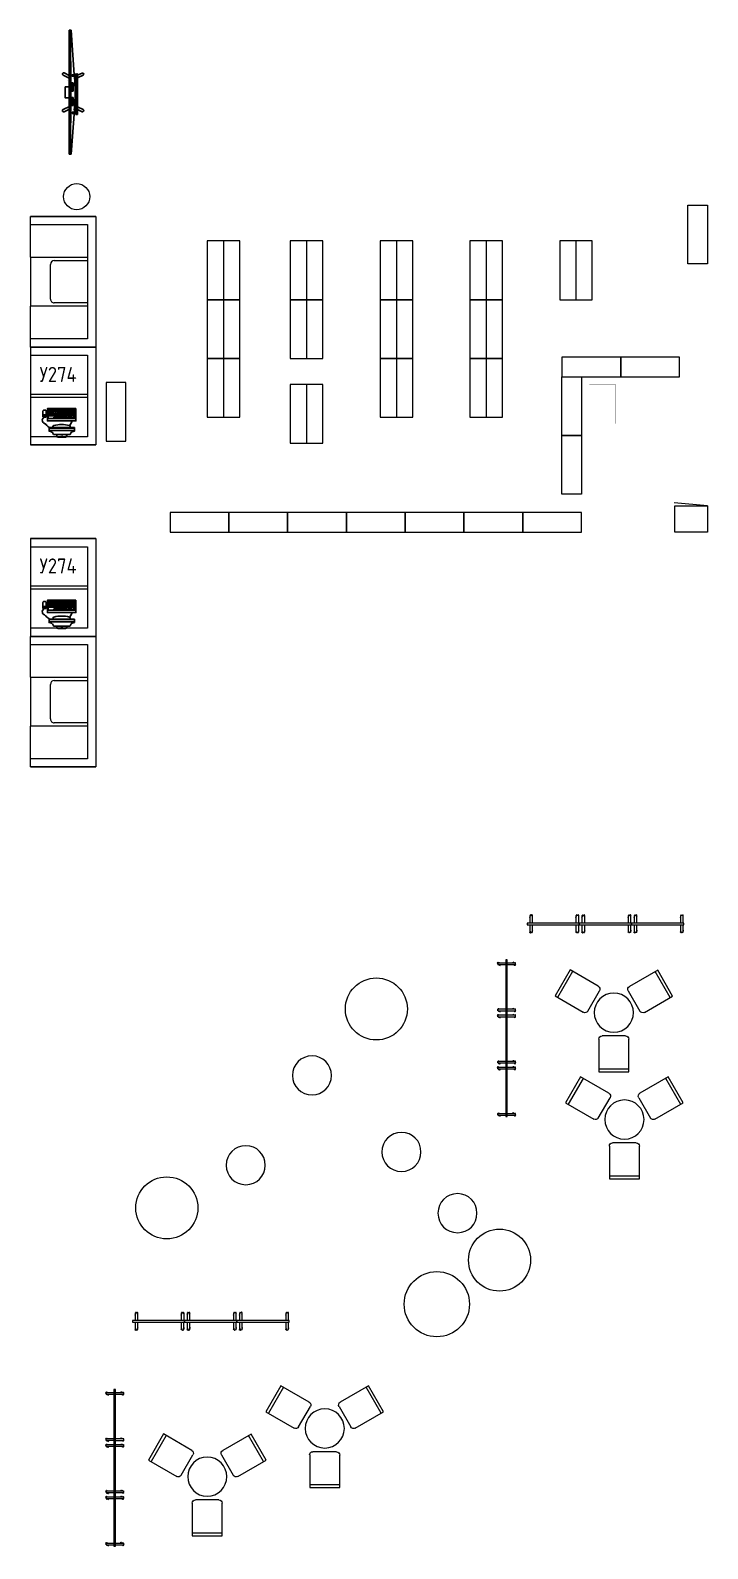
# Model space of a CAD drawing. Header units: millimetres. Extents: x -217756 to 263180, y 55413 to 130608.
# Drawn here: x 71352 to 81722, y 106561 to 129829 of the extents above; entities that cross this region are included whole.
import ezdxf

# ---------------------------------------------------------------- set-up
doc = ezdxf.new("R2010")
doc.units = ezdxf.units.MM
doc.layers.add('ТХ_корр_25.03.26', color=1, linetype='Continuous', lineweight=30, plot=False)
for name, color, linetype, lineweight in [('ТХ_мебель передв', 250, 'Continuous', 13), ('ТХ_мебель_библ', 250, 'Continuous', 13), ('ТХ_ОСНОВНОЙ', 103, 'Continuous', 25)]:
    doc.layers.add(name, color=color, linetype=linetype, lineweight=lineweight)
doc.layers.add('ТХ_мебель_библ_поз', color=47, linetype='Continuous')
doc.styles.add('ISOCPEUR_1', font='isocpeur.ttf', dxfattribs={"width": 0.9, "height": 250})

# ---------------------------------------------------------------- blocks, each defined once
blk = doc.blocks.new('У014')
at = {"layer": 'ТХ_мебель передв'}
blk.add_circle((-169652, 43208, -1), 500, dxfattribs=at)
blk = doc.blocks.new('A$Ce5d95258')
at = {"layer": 'ТХ_мебель передв'}
blk.add_blockref('У014', (465462, -63502, 1), dxfattribs=at)
blk = doc.blocks.new('У334')
at = {"layer": 'ТХ_мебель передв', "const_width": 2}
blk.add_lwpolyline([(-178809, 137816), (-178209, 137816), (-178209, 137416), (-178809, 137416)], close=True, dxfattribs=at)
blk = doc.blocks.new('Шкаф для ПУИ 500х400')
blk.add_line((400, 0), (450, -510))
blk.add_lwpolyline([(400, -500), (400, 0), (0, 0), (0, -500)], close=True)
blk = doc.blocks.new('A$C9cd708a4')
at = {"layer": 'ТХ_мебель передв', "rotation": 90}
blk.add_blockref('У334', (435961, 172009), dxfattribs=at)
at = {"layer": 'ТХ_мебель передв', "xscale": -1, "rotation": 270}
blk.add_blockref('Шкаф для ПУИ 500х400', (299956, -8461), dxfattribs=at)
blk = doc.blocks.new('A$C34cbd993')
at = {"extrusion": (-0.000470829, -6.1078e-05, 1)}
for p, q in [((289940, -6588, 0), (289868, -6588, 0)), ((289868, -6588, 0), (289868, -6678, 0)), ((289940, -6624, 0), (289868, -6624, 0)), ((289940, -6660, 0), (289868, -6660, 0)), ((289940, -6678, 0), (289868, -6678, 0)), ((289940, -6606, 0), (289886, -6606, 0)), ((289940, -6642, 0), (289886, -6642, 0)), ((289999, -6588, 0), (289945, -6588, 0)), ((289999, -6606, 0), (289945, -6606, 0)), ((289999, -6642, 0), (289945, -6642, 0)), ((289999, -6660, 0), (289945, -6660, 0)), ((289999, -6678, 0), (289945, -6678, 0)), ((289981, -6624, 0), (289963, -6624, 0)), ((290260, -6588, 0), (290003, -6588, 0)), ((290260, -6606, 0), (290003, -6606, 0)), ((290260, -6624, 0), (290003, -6624, 0)), ((290260, -6642, 0), (290003, -6642, 0)), ((290260, -6660, 0), (290003, -6660, 0)), ((290260, -6678, 0), (290003, -6678, 0)), ((290260, -6678, 0), (290260, -6588, 0)), ((290260, -6719, 0), (290260, -6701, 0)), ((289872, -6912, 0), (289872, -6861, 0)), ((289872, -6868, 0), (290261, -6868, 0)), ((289872, -6904, 0), (290261, -6904, 0)), ((289874, -6859, 0), (290259, -6859, 0)), ((289907, -6923, 0), (289874, -6913, 0)), ((289940, -6964, 0), (289922, -6935, 0)), ((289944, -6966, 0), (290189, -6966, 0)), ((290193, -6964, 0), (290212, -6935, 0)), ((290227, -6923, 0), (290259, -6913, 0)), ((290261, -6912, 0), (290261, -6861, 0)), ((290010, -7005, 0), (290067, -7005, 0)), ((290123, -7005, 0), (290067, -7005, 0)), ((289940, -9523, 0), (289868, -9523, 0)), ((289868, -9523, 0), (289868, -9613, 0)), ((289999, -9523, 0), (289945, -9523, 0)), ((290260, -9523, 0), (290003, -9523, 0)), ((290260, -9613, 0), (290260, -9523, 0)), ((289940, -9559, 0), (289868, -9559, 0)), ((289940, -9595, 0), (289868, -9595, 0)), ((289940, -9613, 0), (289868, -9613, 0)), ((289940, -9541, 0), (289886, -9541, 0)), ((289940, -9577, 0), (289886, -9577, 0)), ((289999, -9541, 0), (289945, -9541, 0)), ((289999, -9577, 0), (289945, -9577, 0)), ((289999, -9595, 0), (289945, -9595, 0)), ((289999, -9613, 0), (289945, -9613, 0)), ((289981, -9559, 0), (289963, -9559, 0)), ((290260, -9541, 0), (290003, -9541, 0)), ((290260, -9559, 0), (290003, -9559, 0)), ((290260, -9577, 0), (290003, -9577, 0)), ((290260, -9595, 0), (290003, -9595, 0)), ((290260, -9613, 0), (290003, -9613, 0)), ((290260, -9654, 0), (290260, -9636, 0)), ((289872, -9846, 0), (289872, -9796, 0)), ((289872, -9803, 0), (290261, -9803, 0)), ((289872, -9839, 0), (290261, -9839, 0)), ((289874, -9794, 0), (290259, -9794, 0)), ((289907, -9858, 0), (289874, -9848, 0)), ((289940, -9899, 0), (289922, -9870, 0)), ((289944, -9901, 0), (290189, -9901, 0)), ((290010, -9940, 0), (290067, -9940, 0)), ((290123, -9940, 0), (290067, -9940, 0)), ((290193, -9899, 0), (290212, -9870, 0)), ((290227, -9858, 0), (290259, -9848, 0)), ((290261, -9846, 0), (290261, -9796, 0))]:
    blk.add_line(p, q, dxfattribs=at)
at = {"extrusion": (-0.000470829, -6.1078e-05, 1), "elevation": -136}
for points in [[(289803, -6700, 0.397637), (289769, -6760, 0.110351), (289777, -6777, 0.08312), (289794, -6790, 0.014729), (289826, -6815, 0.170175), (289885, -6859, -0.037673)], [(289830, -6679, 0.114539), (289829, -6675, 0.103755), (289826, -6671, 0.091433), (289822, -6668, 0.084292), (289817, -6667), (289790, -6667, 0.084292), (289785, -6668, 0.091433), (289780, -6671, 0.103755), (289777, -6675, 0.114539), (289776, -6679, 0.114539)], [(289803, -9635, 0.397637), (289769, -9695, 0.110351), (289777, -9712, 0.08312), (289794, -9725, 0.014729), (289826, -9750, 0.170175), (289885, -9794, -0.037673)], [(289830, -9614, 0.114539), (289829, -9609, 0.103755), (289826, -9605, 0.091433), (289822, -9603, 0.084292), (289817, -9602), (289790, -9602, 0.084292), (289785, -9603, 0.091433), (289780, -9605, 0.103755), (289777, -9609, 0.114539), (289776, -9614, 0.114539)]]:
    blk.add_lwpolyline(points, format="xyb", dxfattribs=at)
for points in [[(289817, -6592), (289790, -6592, 0.19919), (289786, -6594, 0.098412), (289780, -6602, 0.055653), (289778, -6612, 0.042416), (289776, -6625), (289776, -6689, 0.114539), (289777, -6693, 0.103755), (289780, -6697, 0.091433), (289785, -6699, 0.084292), (289790, -6700), (289817, -6700, 0.084292), (289822, -6699, 0.091433), (289826, -6697, 0.103755), (289829, -6693, 0.114539), (289830, -6689), (289830, -6625, 0.042416), (289829, -6612, 0.055653), (289826, -6602, 0.098412), (289821, -6594, 0.19919)], [(289817, -9527), (289790, -9527, 0.19919), (289786, -9529, 0.098412), (289780, -9537, 0.055653), (289778, -9546, 0.042416), (289776, -9560), (289776, -9624, 0.114539), (289777, -9628, 0.103755), (289780, -9632, 0.091433), (289785, -9634, 0.084292), (289790, -9635), (289817, -9635, 0.084292), (289822, -9634, 0.091433), (289826, -9632, 0.103755), (289829, -9628, 0.114539), (289830, -9624), (289830, -9560, 0.042416), (289829, -9546, 0.055653), (289826, -9537, 0.098412), (289821, -9529, 0.19919)]]:
    blk.add_lwpolyline(points, format="xyb", close=True, dxfattribs=at)
for points in [[(289803, -6700), (289803, -6667)], [(289886, -6678), (289886, -6588)], [(289904, -6678), (289904, -6588)], [(289922, -6678), (289922, -6606)], [(289940, -6678), (289940, -6588)], [(289945, -6606), (289945, -6588)], [(289945, -6678), (289945, -6642)], [(289999, -6701), (289945, -6701)], [(289945, -6719), (289945, -6701)], [(289945, -6719), (289945, -6701)], [(289999, -6719), (289945, -6719)], [(289963, -6624), (289963, -6588)], [(289963, -6678), (289963, -6642)], [(289963, -6719), (289963, -6701)], [(289981, -6624), (289981, -6588)], [(289981, -6678), (289981, -6642)], [(289981, -6719), (289981, -6701)], [(289999, -6606), (289999, -6588)], [(289999, -6678), (289999, -6642)], [(289999, -6719), (289999, -6701)], [(290003, -6678), (290003, -6588)], [(290071, -6701), (290003, -6701)], [(290003, -6719), (290003, -6701)], [(290071, -6719), (290003, -6719)], [(290020, -6719), (290020, -6701)], [(290029, -6606), (290029, -6588)], [(290029, -6660), (290029, -6642)], [(290037, -6678), (290037, -6660)], [(290037, -6719), (290037, -6701)], [(290040, -6642), (290040, -6624)], [(290046, -6606), (290046, -6588)], [(290046, -6624), (290046, -6606)], [(290046, -6660), (290046, -6642)], [(290054, -6678), (290054, -6660)], [(290054, -6719), (290054, -6701)], [(290057, -6642), (290057, -6624)], [(290063, -6624), (290063, -6606)], [(290063, -6660), (290063, -6642)], [(290071, -6606), (290071, -6588)], [(290071, -6678), (290071, -6660)], [(290071, -6719), (290071, -6701)], [(290075, -6642), (290075, -6624)], [(290080, -6624), (290080, -6606)], [(290080, -6660), (290080, -6642)], [(290148, -6701), (290080, -6701)], [(290080, -6719), (290080, -6701)], [(290148, -6719), (290080, -6719)], [(290089, -6678), (290089, -6660)], [(290092, -6642), (290092, -6624)], [(290097, -6624), (290097, -6606)], [(290097, -6660), (290097, -6642)], [(290097, -6719), (290097, -6701)], [(290106, -6678), (290106, -6660)], [(290109, -6642), (290109, -6624)], [(290114, -6624), (290114, -6606)], [(290114, -6660), (290114, -6642)], [(290114, -6719), (290114, -6701)], [(290123, -6678), (290123, -6660)], [(290126, -6642), (290126, -6624)], [(290131, -6624), (290131, -6606)], [(290131, -6660), (290131, -6642)], [(290131, -6719), (290131, -6701)], [(290140, -6678), (290140, -6660)], [(290143, -6642), (290143, -6624)], [(290148, -6624), (290148, -6606)], [(290148, -6660), (290148, -6642)], [(290148, -6719), (290148, -6701)], [(290157, -6678), (290157, -6660)], [(290225, -6701), (290157, -6701)], [(290157, -6719), (290157, -6701)], [(290225, -6719), (290157, -6719)], [(290160, -6642), (290160, -6624)], [(290165, -6624), (290165, -6606)], [(290165, -6660), (290165, -6642)], [(290174, -6678), (290174, -6660)], [(290174, -6719), (290174, -6701)], [(290177, -6642), (290177, -6624)], [(290183, -6624), (290183, -6606)], [(290183, -6660), (290183, -6642)], [(290191, -6606), (290191, -6588)], [(290191, -6678), (290191, -6660)], [(290191, -6719), (290191, -6701)], [(290194, -6642), (290194, -6624)], [(290200, -6624), (290200, -6606)], [(290200, -6660), (290200, -6642)], [(290208, -6678), (290208, -6660)], [(290208, -6719), (290208, -6701)], [(290211, -6642), (290211, -6624)], [(290217, -6606), (290217, -6588)], [(290217, -6624), (290217, -6606)], [(290217, -6660), (290217, -6642)], [(290225, -6678), (290225, -6660)], [(290225, -6719), (290225, -6701)], [(290228, -6642), (290228, -6624)], [(290234, -6606), (290234, -6588)], [(290234, -6660), (290234, -6642)], [(290242, -6678), (290242, -6660)], [(290260, -6701), (290242, -6701)], [(290242, -6719), (290242, -6701)], [(290260, -6719), (290242, -6719)], [(290226, -6759), (290203, -6804), (290183, -6828)], [(289886, -9613), (289886, -9523)], [(289904, -9613), (289904, -9523)], [(289940, -9613), (289940, -9523)], [(289945, -9541), (289945, -9523)], [(289963, -9559), (289963, -9523)], [(289981, -9559), (289981, -9523)], [(289999, -9541), (289999, -9523)], [(290003, -9613), (290003, -9523)], [(290029, -9541), (290029, -9523)], [(290046, -9541), (290046, -9523)], [(290071, -9541), (290071, -9523)], [(290191, -9541), (290191, -9523)], [(290217, -9541), (290217, -9523)], [(290234, -9541), (290234, -9523)], [(289803, -9635), (289803, -9602)], [(289922, -9613), (289922, -9541)], [(289945, -9613), (289945, -9577)], [(289999, -9636), (289945, -9636)], [(289945, -9654), (289945, -9636)], [(289945, -9654), (289945, -9636)], [(289999, -9654), (289945, -9654)], [(289963, -9613), (289963, -9577)], [(289963, -9654), (289963, -9636)], [(289981, -9613), (289981, -9577)], [(289981, -9654), (289981, -9636)], [(289999, -9613), (289999, -9577)], [(289999, -9654), (289999, -9636)], [(290071, -9636), (290003, -9636)], [(290003, -9654), (290003, -9636)], [(290071, -9654), (290003, -9654)], [(290020, -9654), (290020, -9636)], [(290029, -9595), (290029, -9577)], [(290037, -9613), (290037, -9595)], [(290037, -9654), (290037, -9636)], [(290040, -9577), (290040, -9559)], [(290046, -9559), (290046, -9541)], [(290046, -9595), (290046, -9577)], [(290054, -9613), (290054, -9595)], [(290054, -9654), (290054, -9636)], [(290057, -9577), (290057, -9559)], [(290063, -9559), (290063, -9541)], [(290063, -9595), (290063, -9577)], [(290071, -9613), (290071, -9595)], [(290071, -9654), (290071, -9636)], [(290075, -9577), (290075, -9559)], [(290080, -9559), (290080, -9541)], [(290080, -9595), (290080, -9577)], [(290148, -9636), (290080, -9636)], [(290080, -9654), (290080, -9636)], [(290148, -9654), (290080, -9654)], [(290089, -9613), (290089, -9595)], [(290092, -9577), (290092, -9559)], [(290097, -9559), (290097, -9541)], [(290097, -9595), (290097, -9577)], [(290097, -9654), (290097, -9636)], [(290106, -9613), (290106, -9595)], [(290109, -9577), (290109, -9559)], [(290114, -9559), (290114, -9541)], [(290114, -9595), (290114, -9577)], [(290114, -9654), (290114, -9636)], [(290123, -9613), (290123, -9595)], [(290126, -9577), (290126, -9559)], [(290131, -9559), (290131, -9541)], [(290131, -9595), (290131, -9577)], [(290131, -9654), (290131, -9636)], [(290140, -9613), (290140, -9595)], [(290143, -9577), (290143, -9559)], [(290148, -9559), (290148, -9541)], [(290148, -9595), (290148, -9577)], [(290148, -9654), (290148, -9636)], [(290157, -9613), (290157, -9595)], [(290225, -9636), (290157, -9636)], [(290157, -9654), (290157, -9636)], [(290225, -9654), (290157, -9654)], [(290160, -9577), (290160, -9559)], [(290165, -9559), (290165, -9541)], [(290165, -9595), (290165, -9577)], [(290174, -9613), (290174, -9595)], [(290174, -9654), (290174, -9636)], [(290177, -9577), (290177, -9559)], [(290183, -9559), (290183, -9541)], [(290183, -9595), (290183, -9577)], [(290226, -9694), (290203, -9739), (290183, -9763)], [(290191, -9613), (290191, -9595)], [(290191, -9654), (290191, -9636)], [(290194, -9577), (290194, -9559)], [(290200, -9559), (290200, -9541)], [(290200, -9595), (290200, -9577)], [(290208, -9613), (290208, -9595)], [(290208, -9654), (290208, -9636)], [(290211, -9577), (290211, -9559)], [(290217, -9559), (290217, -9541)], [(290217, -9595), (290217, -9577)], [(290225, -9613), (290225, -9595)], [(290225, -9654), (290225, -9636)], [(290228, -9577), (290228, -9559)], [(290234, -9595), (290234, -9577)], [(290242, -9613), (290242, -9595)], [(290260, -9636), (290242, -9636)], [(290242, -9654), (290242, -9636)], [(290260, -9654), (290242, -9654)]]:
    blk.add_lwpolyline(points, dxfattribs=at)
for points in [[(290282, -6570), (289846, -6570), (289846, -6759), (290282, -6759)], [(290269, -6584), (289859, -6584), (289859, -6723), (290269, -6723)], [(290282, -9505), (289846, -9505), (289846, -9694), (290282, -9694)], [(290269, -9519), (289859, -9519), (289859, -9658), (290269, -9658)]]:
    blk.add_lwpolyline(points, close=True, dxfattribs=at)
at = {"extrusion": (-0.000470829, -6.1078e-05, 1)}
for centre, radius, start, end in [((289874, -6861, -136), 1.8, 90, 180), ((289874, -6912, -136), 1.8, 180, 270), ((289899, -6949, -136), 27, 31.9676, 72.9946), ((289950, -6845, -136), 18, 108.8033, 187.176), ((290095, -6827, -136), 164, 187.176, 191.3437), ((289944, -6962, -136), 4.5, 210.479, 270), ((290066, -7290, -136), 477, 90.23, 104.7443), ((289737, -7005, -136), 256, 3.6304, 8.5995), ((290067, -6940, -136), 33.8, 232.618, 307.382), ((290062, -7290, -136), 477, 75.2557, 89.77), ((290397, -7005, -136), 256, 171.4005, 176.3696), ((290178, -6845, -136), 18, 352.824, 71.1967), ((290189, -6962, -136), 4.5, 270, 329.521), ((290032, -6827, -136), 164, 348.6563, 352.824), ((290234, -6949, -136), 27, 107.0054, 148.0324), ((290259, -6861, -136), 1.8, 0, 90), ((290259, -6912, -136), 1.8, 270, 0), ((290010, -6987, -136), 18, 183.6304, 270), ((290123, -6987, -136), 18, 270, 356.3696), ((289950, -9780, -136), 18, 108.8033, 187.176), ((290066, -10225, -136), 477, 90.23, 104.7443), ((290062, -10225, -136), 477, 75.2557, 89.77), ((290178, -9780, -136), 18, 352.824, 71.1967), ((289874, -9796, -136), 1.8, 90, 180), ((289874, -9846, -136), 1.8, 180, 270), ((289899, -9884, -136), 27, 31.9676, 72.9946), ((290095, -9762, -136), 164, 187.176, 191.3437), ((289944, -9897, -136), 4.5, 210.479, 270), ((289737, -9939, -136), 256, 3.6304, 8.5995), ((290010, -9922, -136), 18, 183.6304, 270), ((290067, -9874, -136), 33.8, 232.618, 307.382), ((290123, -9922, -136), 18, 270, 356.3696), ((290397, -9939, -136), 256, 171.4005, 176.3696), ((290189, -9897, -136), 4.5, 270, 329.521), ((290032, -9762, -136), 164, 348.6563, 352.824), ((290234, -9884, -136), 27, 107.0054, 148.0324), ((290259, -9796, -136), 1.8, 0, 90), ((290259, -9846, -136), 1.8, 270, 0)]:
    blk.add_arc(centre, radius, start, end, dxfattribs=at)
blk = doc.blocks.new('frecn gthtujhjlrf 800')
at = {"lineweight": 0}
blk.add_lwpolyline([(-5204, 59071, 0.044658), (-5198, 59062), (-5202, 59066), (-5190, 59082), (-5186, 59078)], format="xyb", dxfattribs=at)
for points in [[(-5198, 59050), (-5198, 59074)], [(-5194, 59078), (-5078, 59078)], [(-5078, 59046), (-5194, 59046)], [(-5154, 59046), (-5162, 59034), (-5174, 59046)], [(-5046, 59077), (-4939, 59077)], [(-4939, 59046), (-5046, 59046)], [(-4970, 59077), (-4966, 59085), (-4954, 59077)], [(-4931, 59057), (-4927, 59054), (-4939, 59038), (-4947, 59046)], [(-4931, 59073), (-4931, 59050)], [(-5198, 58341), (-5198, 58365), (-5202, 58361), (-5198, 58357)], [(-5182, 58369), (-5190, 58377), (-5194, 58369), (-5078, 58369)], [(-5078, 58337), (-5194, 58337)], [(-5154, 58337), (-5162, 58329), (-5174, 58337)], [(-5046, 58369), (-4939, 58369)], [(-4939, 58337), (-5046, 58337)], [(-4971, 58369), (-4963, 58377), (-4955, 58369)], [(-4931, 58353), (-4923, 58345), (-4935, 58329), (-4943, 58337)], [(-4931, 58365), (-4931, 58341)]]:
    blk.add_lwpolyline(points, dxfattribs=at)
blk.add_lwpolyline([(-5075, 58292), (-5050, 58292), (-5050, 59092), (-5075, 59092)], close=True)
for centre, radius, start, end in [((-5196, 59076), 5.98, 89.9616, 179.9619), ((-5196, 59052), 5.98, 179.9616, 269.9619), ((-5208, 59028), 57.8, 62.2925, 76.6024), ((-5152, 59095), 57.8, 234.1136, 256.6023), ((-4980, 59032), 57.8, 56.7445, 76.6024), ((-4925, 59099), 57.8, 239.233, 256.6024), ((-4941, 59075), 5.98, 359.9616, 89.9619), ((-4941, 59052), 5.98, 269.9616, 359.9619), ((-4980, 59032), 57.8, 25.439, 38.1777), ((-5152, 58387), 57.8, 205.4389, 212.844), ((-5196, 58367), 5.98, 89.9616, 179.9619), ((-5196, 58343), 5.98, 179.9616, 269.9619), ((-5204, 58319), 57.8, 59.4253, 76.6023), ((-5152, 58387), 57.8, 236.5689, 256.6024), ((-4981, 58323), 57.8, 55.981, 76.6024), ((-4925, 58391), 57.8, 240.0735, 256.6024), ((-4941, 58367), 5.98, 359.9616, 89.9619), ((-4941, 58343), 5.98, 269.9616, 359.9619), ((-4981, 58323), 57.8, 25.4388, 39.8259)]:
    blk.add_arc(centre, radius, start, end, dxfattribs=at)
blk = doc.blocks.new('A$C5fe57aa8')
at = {"layer": 'ТХ_мебель_библ'}
for p, rotation in [((73727, -4781), 270), ((74527, -4781), 270), ((75327, -4781), 270), ((126641, 58026), 180), ((126641, 57226), 180), ((126641, 56426), 180), ((67683, -10871), 270), ((68483, -10871), 270), ((69283, -10871), 270), ((120641, 51442), 180), ((120641, 50642), 180), ((120641, 49842), 180)]:
    blk.add_blockref('frecn gthtujhjlrf 800', p, dxfattribs=dict(at, rotation=rotation))
blk = doc.blocks.new('4е3')
at = {"color": 0, "ltscale": 100}
for p, q in [((18037, 202523), (18156, 203009)), ((18145, 202965), (18592, 202855)), ((18156, 203009), (18602, 202899)), ((18602, 202899), (18484, 202414)), ((18423, 202377), (18074, 202463)), ((17228, 202040), (17708, 202180)), ((17357, 201598), (17228, 202040)), ((17401, 201611), (17272, 202052)), ((17770, 202146), (17871, 201800)), ((17837, 201738), (17357, 201598)), ((18297, 201696), (18546, 201956)), ((18617, 201957), (18978, 201612)), ((18660, 201279), (18299, 201625)), ((18946, 201642), (18628, 201310)), ((18978, 201612), (18660, 201279))]:
    blk.add_line(p, q, dxfattribs=at)
blk.add_circle((18164, 202073), 300, dxfattribs=at)
for centre, start, end in [((18085, 202511), 166.263, 256.263), ((18435, 202426), 256.263, 346.263), ((17722, 202132), 16.263, 106.263), ((18582, 201921), 46.263, 136.263), ((17823, 201786), 286.263, 16.263), ((18333, 201661), 136.263, 226.263)]:
    blk.add_arc(centre, 50, start, end, dxfattribs=at)
blk = doc.blocks.new('A$C735b8dc5')
at = {"layer": 'ТХ_мебель передв', "xscale": -1, "rotation": 166.2080304289516}
for p in [(163881, 199501), (164043, 197863), (159454, 193129), (157655, 192390)]:
    blk.add_blockref('4е3', p, dxfattribs=at)
blk = doc.blocks.new('стеллаж 2-х стор 900х500')
blk.add_line((-12721, 60501), (-12721, 59601))
blk.add_lwpolyline([(-12971, 59601), (-12471, 59601), (-12471, 60501), (-12971, 60501)], close=True)
blk = doc.blocks.new('A$C3a54366b')
at = {"layer": 'ТХ_мебель_библ'}
for p in [(13698, -61251), (14971, -61251), (16346, -61251), (17721, -61251), (19096, -61251), (13698, -62151), (14971, -62151), (16346, -62151), (17721, -62151), (13698, -63051), (16346, -63051), (17721, -63051), (14971, -63451)]:
    blk.add_blockref('стеллаж 2-х стор 900х500', p, dxfattribs=at)
blk = doc.blocks.new('У113')
blk.add_lwpolyline([(195377, -190165), (195677, -190165), (195677, -189265), (195377, -189265)], close=True)
blk = doc.blocks.new('A$C06cdfb7f')
at = {"layer": 'ТХ_мебель_библ', "xscale": -1}
for p in [(197308, 194275), (195377, 191645), (195377, 190745)]:
    blk.add_blockref('У113', p, dxfattribs=at)
at = {"layer": 'ТХ_мебель_библ', "rotation": 270}
for p in [(189865, 198057), (190765, 198057), (183865, 195677), (184765, 195677), (185665, 195677), (186565, 195677), (187465, 195677), (188365, 195677), (189265, 195677)]:
    blk.add_blockref('У113', p, dxfattribs=at)
at = {"layer": 'ТХ_мебель_библ'}
blk.add_blockref('У113', (-202656, 191557), dxfattribs=at)
blk = doc.blocks.new('У012')
at = {"layer": 'ТХ_мебель передв'}
blk.add_open_spline([(-181454, 44964, -1), (-181454, 44799, -1), (-181586, 44667, -1), (-181750, 44667, -1), (-181920, 44667, -1), (-182052, 44799, -1), (-182052, 44964, -1), (-182052, 45133, -1), (-181920, 45265, -1), (-181750, 45265, -1), (-181586, 45265, -1), (-181454, 45133, -1), (-181454, 44964, -1)], degree=3, knots=[0, 0, 0, 0, 1, 1, 1, 2, 2, 2, 3, 3, 3, 4, 4, 4, 4], dxfattribs=at)
blk = doc.blocks.new('У111')
at = {"layer": 'ТХ_мебель_библ', "lineweight": 0, "ltscale": 100, "transparency": 33554687}
for p, q in [((261985, -185643), (261985, -186643)), ((261985, -185643), (263985, -185643)), ((261985, -186643), (261985, -185643)), ((263985, -185643), (263985, -186643)), ((263985, -186643), (263985, -185643)), ((262110, -185768), (263860, -185768)), ((262110, -186643), (262110, -185768)), ((262610, -186643), (262610, -185768)), ((262660, -186277), (262660, -185768)), ((263310, -185768), (263310, -186277)), ((263360, -185768), (263360, -186643)), ((263860, -185768), (263860, -186643)), ((263250, -186337), (262720, -186337)), ((262610, -186643), (261985, -186643)), ((262610, -186643), (263360, -186643)), ((263985, -186643), (263360, -186643))]:
    blk.add_line(p, q, dxfattribs=at)
for centre, start, end in [((262720, -186277), 180, 270), ((263250, -186277), 270, 0)]:
    blk.add_arc(centre, 60, start, end, dxfattribs=at)
blk = doc.blocks.new('У274')
at = {"layer": 'ТХ_мебель_библ', "lineweight": 0, "ltscale": 100, "transparency": 33554687}
for p, q in [((264576, -185591, 0), (264576, -186591, 0)), ((264576, -186591, 0), (264576, -185591, 0)), ((264576, -186591, 0), (264576, -185591, 0)), ((264576, -185591, 0), (266076, -185591, 0)), ((266076, -185591, 0), (266076, -186591, 0)), ((266076, -186591, 0), (266076, -185591, 0)), ((264701, -186591, 0), (264701, -185716, 0)), ((264701, -185716, 0), (265951, -185716, 0)), ((265301, -186591, 0), (265301, -185716, 0)), ((265351, -185716, 0), (265351, -186591, 0)), ((265951, -185716, 0), (265951, -186591, 0)), ((264576, -186591, 0), (264701, -186591, 0)), ((264701, -186591, 0), (265951, -186591, 0)), ((265951, -186591, 0), (266076, -186591, 0))]:
    blk.add_line(p, q, dxfattribs=at)

msp = doc.modelspace()

# ---------------------------------------------------------------- linework, layer by layer
for p, q in [((71947, 129829), (71949, 128879)), ((71947, 129829, -1), (71948, 128879, 5)), ((71947, 129829), (71977, 129829)), ((71967, 129829), (71969, 128879)), ((72022, 129147), (71977, 129829)), ((72046, 129147), (71998, 129147)), ((72047, 128539), (72046, 129163)), ((72046, 129163), (72055, 129163)), ((72055, 129139), (72055, 129163)), ((72063, 129138), (72063, 129163)), ((72063, 129163), (72072, 129163)), ((72072, 129163), (72073, 128539)), ((71984, 129025), (71984, 128899)), ((71984, 129025), (72009, 129025)), ((71989, 129025), (71989, 128899)), ((71994, 129025), (71994, 128899)), ((71998, 129127), (72046, 129127)), ((71999, 129025), (71999, 128899)), ((72004, 129025), (72004, 128899)), ((72009, 129025), (72009, 128899)), ((71947, 127929), (71949, 128879)), ((71947, 127929, -1), (71948, 128879, 5)), ((71967, 127929), (71969, 128879)), ((72009, 128899), (71984, 128899)), ((71985, 128677), (71984, 128802)), ((72009, 128802), (71984, 128802)), ((71985, 128677), (72010, 128677)), ((71990, 128677), (71989, 128802)), ((71995, 128677), (71994, 128802)), ((72000, 128677), (71999, 128802)), ((72005, 128677), (72004, 128802)), ((72010, 128677), (72009, 128802)), ((72025, 128609), (71976, 127929)), ((71999, 128574), (72047, 128574)), ((72047, 128554), (71999, 128554)), ((72047, 128554), (71999, 128554)), ((72056, 128539), (72047, 128539)), ((72047, 128539), (72056, 128539)), ((72056, 128563), (72056, 128539)), ((72073, 128539), (72064, 128539)), ((72064, 128539), (72073, 128539)), ((71947, 127929), (71976, 127929))]:
    msp.add_line(p, q)
for points in [[(71852, 129142), (71948, 129096)], [(71948, 129137), (71868, 129176)], [(72046, 129158), (72054, 128802)], [(72048, 128543), (72063, 129158)], [(72054, 129158), (72059, 128998)], [(72056, 128543), (72071, 129158)], [(72072, 129141), (72143, 129175)], [(72159, 129142), (72072, 129100)], [(71949, 128661), (71949, 129096)], [(72027, 129119), (72046, 129128)], [(72046, 129087), (72030, 129080)], [(72047, 128669), (72034, 128676)], [(72060, 128703), (72064, 128543)], [(72063, 128851), (72072, 128543)], [(71852, 128615), (71949, 128662)], [(71949, 128621), (71868, 128581)], [(72031, 128636), (72047, 128628)], [(72064, 128539), (72064, 128563)], [(72159, 128615), (72073, 128657)], [(72073, 128616), (72143, 128582)]]:
    msp.add_lwpolyline(points)
for points in [[(71998, 129147, 1.032034), (71998, 129127)], [(71999, 128554, -1.032034), (71999, 128574)]]:
    msp.add_lwpolyline(points, format="xyb")
msp.add_lwpolyline([(71887, 128964), (71949, 128964), (71949, 128793), (71887, 128793)], close=True)
at = {"elevation": 11}
msp.add_lwpolyline([(71921, 129058), (71921, 129058)], dxfattribs=at)
for centre, radius in [((71998, 129137), 10), ((72050, 129158), 4), ((72067, 129158), 4), ((72059, 128851), 5.23), ((72059, 128851), 4), ((71999, 128564), 10), ((72052, 128543), 4), ((72052, 128543), 4), ((72068, 128543), 4), ((72068, 128543), 4)]:
    msp.add_circle(centre, radius)
for centre, start, end in [((71860, 129159), 64.1457, 244.1457), ((72151, 129158), 295.653, 115.653), ((71860, 128598), 115.8543, 295.8543), ((72151, 128599), 244.347, 64.347)]:
    msp.add_arc(centre, 18.5, start, end)
at = {"extrusion": (0, 0, -1)}
msp.add_ellipse((68402, 128913), major_axis=(2566, -2575), ratio=1, start_param=-0.785398, end_param=-0.703626, dxfattribs=at)
msp.add_ellipse((68402, 128844), major_axis=(2566, 2575), ratio=1, start_param=-0.785398, end_param=-0.709205)
at = {"layer": 'ТХ_мебель передв'}
msp.add_circle((72061, 127280), 200, dxfattribs=at)
at = {"layer": 'ТХ_мебель передв', "ltscale": 0.1}
for centre in [(76650, 114831), (73441, 111783), (78536, 110982)]:
    msp.add_circle(centre, 475, dxfattribs=at)

# ---------------------------------------------------------------- block references
for name, p in [('A$C5fe57aa8', (-53061, 115851)), ('A$C9cd708a4', (-218234, 130601)), ('A$C06cdfb7f', (79791, 122140)), ('A$C34cbd993', (-218234, 130601)), ('A$C3a54366b', (73332, 127351)), ('A$C735b8dc5', (-53061, 115851))]:
    msp.add_blockref(name, p)
at = {"layer": 'ТХ_корр_25.03.26', "ltscale": 100}
msp.add_blockref('A$Ce5d95258', (-218234, 130601), dxfattribs=at)
at = {"layer": 'ТХ_мебель передв'}
for p in [(257416, 68847, 1), (258787, 67675, 1), (256403, 67471, 1), (259645, 66736, 1)]:
    msp.add_blockref('У012', p, dxfattribs=at)
at = {"layer": 'ТХ_ОСНОВНОЙ', "rotation": 270}
for name, p in [('У111', (257995, 388961, 0)), ('У274', (257943, 389552, 0)), ('У274', (257943, 386617, 0)), ('У111', (257995, 382526))]:
    msp.add_blockref(name, p, dxfattribs=at)

# ---------------------------------------------------------------- texts
at = {"layer": 'ТХ_мебель_библ_поз', "lineweight": 0, "ltscale": 100, "transparency": 33554687, "style": 'ISOCPEUR_1', "width": 0.9}
for p in [(71493, 124441), (71493, 121506)]:
    msp.add_text('У274', height=230, dxfattribs=at).set_placement(p)

doc.saveas('drawing.dxf')
